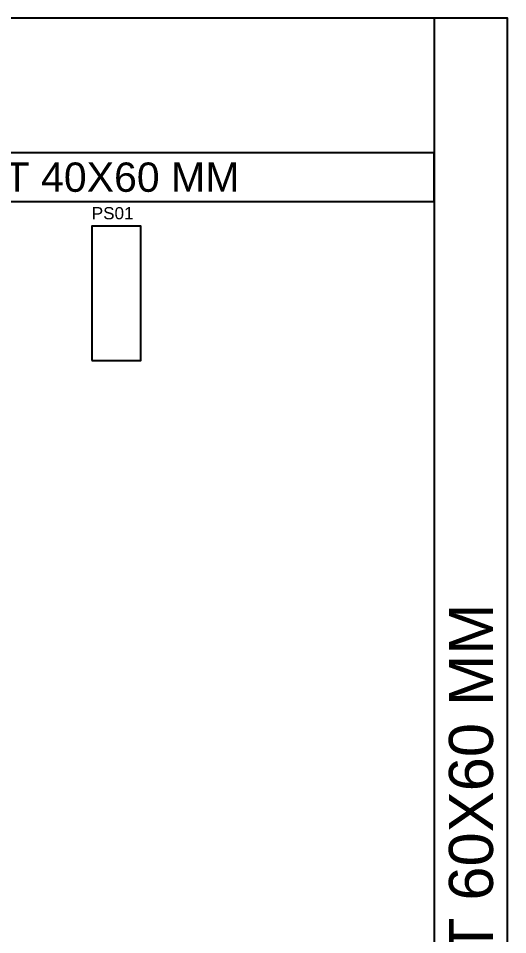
# Model space of a CAD drawing. Header units: millimetres. Extents: x 0 to 800, y 0 to 1500.
# Drawn here: x 400 to 800, y 750 to 1500 of the extents above; entities that cross this region are included whole.
import ezdxf
from ezdxf.enums import TextEntityAlignment as Align

# ---------------------------------------------------------------- set-up
doc = ezdxf.new("R2010")
doc.units = ezdxf.units.MM
for name, color, linetype in [('DUCT', 5, 'Continuous'), ('EQUIP', 7, 'Continuous'), ('PLATE', 8, 'Continuous'), ('TEXT', 3, 'Continuous')]:
    doc.layers.add(name, color=color, linetype=linetype)
doc.styles.add('ARIAL', font='arial.ttf')

msp = doc.modelspace()

# ---------------------------------------------------------------- linework, layer by layer
at = {"layer": 'DUCT'}
for points in [[(740, 0), (800, 0), (800, 1500), (740, 1500), (740, 0)], [(60, 1350), (740, 1350), (740, 1390), (60, 1390), (60, 1350)]]:
    msp.add_lwpolyline(points, dxfattribs=at)
at = {"layer": 'EQUIP'}
msp.add_lwpolyline([(460, 1220), (500, 1220), (500, 1330), (460, 1330), (460, 1220)], dxfattribs=at)
at = {"layer": 'PLATE'}
msp.add_lwpolyline([(0, 0), (800, 0), (800, 1500), (0, 1500), (0, 0)], dxfattribs=at)

# ---------------------------------------------------------------- texts
at = {"layer": 'TEXT', "style": 'ARIAL'}
msp.add_text('WIRE DUCT 40X60 MM', height=24, dxfattribs=at).set_placement((400, 1370), align=Align.MIDDLE_CENTER)
msp.add_text('PS01', height=10, dxfattribs=at).set_placement((460, 1332.5), align=Align.BOTTOM_LEFT)
msp.add_text('WIRE DUCT 60X60 MM', height=36, rotation=90, dxfattribs=at).set_placement((770, 750), align=Align.MIDDLE_CENTER)

doc.saveas('drawing.dxf')
